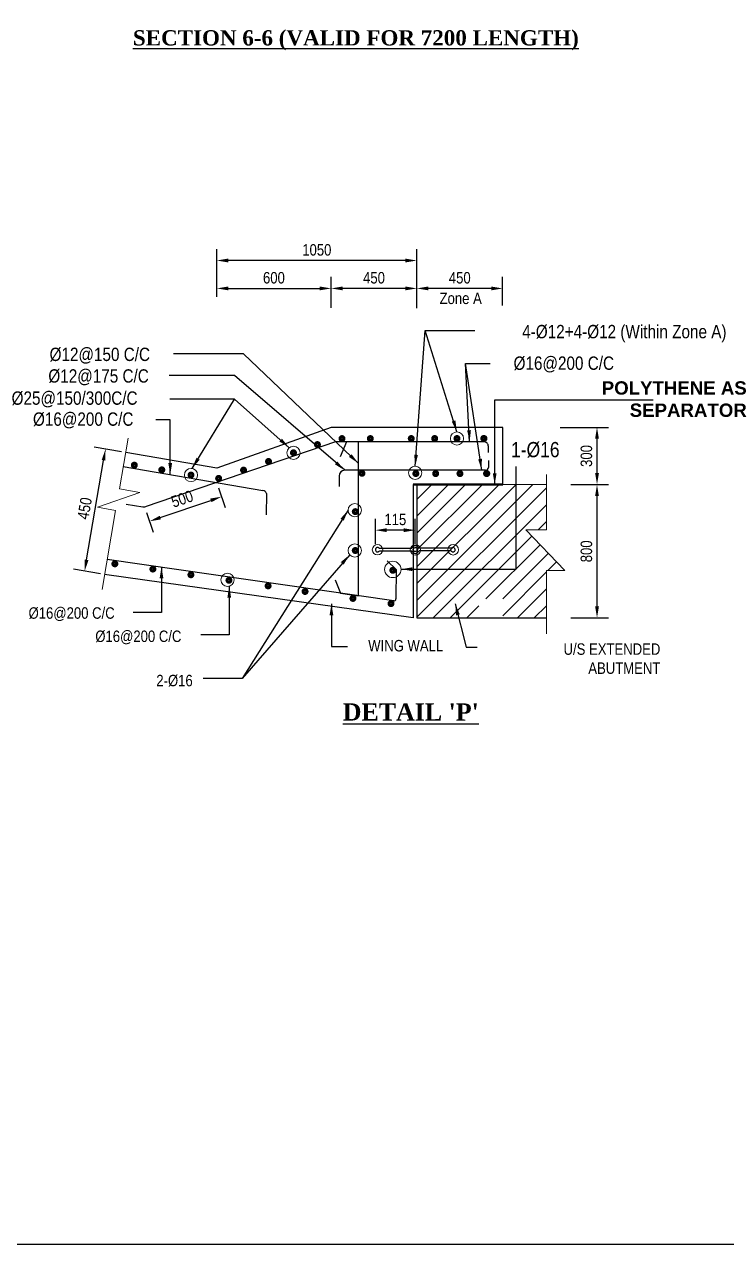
# Model space of a CAD drawing. Extents: x -119161 to 3778985, y -614964 to -30958.
# Drawn here: x 3051811 to 3059178, y -269109 to -256299 of the extents above; entities that cross this region are included whole.
import ezdxf

# ---------------------------------------------------------------- set-up
doc = ezdxf.new("R2010")
doc.units = 0
doc.header["$MEASUREMENT"] = 0
doc.linetypes.add('ACAD_ISO03W100', pattern=[30, 12, -18])
doc.linetypes.add('DASHED2', pattern=[9.525, 6.35, -3.175])
doc.layers.get('0').update_dxf_attribs({"linetype": 'CONTINUOUS'})
doc.layers.get('DEFPOINTS').update_dxf_attribs({"linetype": 'CONTINUOUS'})
for name, color, linetype, lineweight in [('Dim', 7, 'CONTINUOUS', 9), ('Dimension', 8, 'CONTINUOUS', 18), ('ROD', 1, 'CONTINUOUS', 30)]:
    doc.layers.add(name, color=color, linetype=linetype, lineweight=lineweight)
for name, color, linetype in [('DOTTED', 240, 'DASHED2'), ('LINE', 7, 'CONTINUOUS'), ('REINF.', 1, 'CONTINUOUS'), ('TXT', 7, 'CONTINUOUS')]:
    doc.layers.add(name, color=color, linetype=linetype)
doc.styles.add('ARIAL', font='ARIALN.TTF')
doc.styles.add('DIM', font='isocp3.shx')
doc.styles.get("Standard").update_dxf_attribs({"font": 'times.ttf', "height": 250})
doc.dimstyles.new('dim_60', dxfattribs={"dimtxt": 120, "dimasz": 120, "dimexe": 60, "dimexo": 60, "dimgap": 50, "dimtad": 1, "dimdec": 0, "dimzin": 0, "dimdsep": 46, "dimtxsty": 'DIM', "dimcen": 0.09, "dimclrd": 5, "dimclre": 5, "dimclrt": 7, "dimadec": 0, "dimazin": 0, "dimtfac": 1, "dimtdec": 0, "dimtmove": 0, "dimatfit": 3, "dimfxl": 1, "dimtolj": 1, "dimtzin": 0, "dimarcsym": 0})

# ---------------------------------------------------------------- blocks, each defined once
blk = doc.blocks.new('*D79')
at = {"layer": 'DEFPOINTS', "color": 0, "lineweight": -2, "ltscale": 500}
for p in [(3057483, -261131), (3057819, -261131), (3057483, -262530)]:
    blk.add_point(p, dxfattribs=at)
at = {"layer": 'Dim', "color": 5, "lineweight": -2, "ltscale": 500}
for p, q in [((3057543, -261131), (3057939, -261131)), ((3057819, -262410), (3057819, -261251)), ((3057543, -262530), (3057939, -262530))]:
    blk.add_line(p, q, dxfattribs=at)
for points in [[(3057799, -261251), (3057839, -261251), (3057819, -261131)], [(3057799, -262410), (3057839, -262410), (3057819, -262530)]]:
    blk.add_solid(points, dxfattribs=at)
at = {"layer": 'Dim', "color": 7, "ltscale": 500, "insert": (3057708, -261831), "char_height": 120, "attachment_point": 5, "rotation": 90, "style": 'ARIAL'}
blk.add_mtext('\\A1;800', dxfattribs=at)
blk = doc.blocks.new('*D80')
at = {"layer": 'DEFPOINTS', "color": 0, "lineweight": -2, "ltscale": 500}
for p in [(3057373, -260530), (3057819, -260530), (3057483, -261130)]:
    blk.add_point(p, dxfattribs=at)
at = {"layer": 'Dim', "color": 5, "lineweight": -2, "ltscale": 500}
for p, q in [((3057433, -260530), (3057939, -260530)), ((3057819, -261010), (3057819, -260650)), ((3057543, -261130), (3057939, -261130))]:
    blk.add_line(p, q, dxfattribs=at)
for points in [[(3057799, -260650), (3057839, -260650), (3057819, -260530)], [(3057799, -261010), (3057839, -261010), (3057819, -261130)]]:
    blk.add_solid(points, dxfattribs=at)
at = {"layer": 'Dim', "color": 7, "ltscale": 500, "insert": (3057708, -260830), "char_height": 120, "attachment_point": 5, "rotation": 90, "style": 'ARIAL'}
blk.add_mtext('\\A1;300', dxfattribs=at)
blk = doc.blocks.new('*D81')
at = {"layer": 'DEFPOINTS', "color": 0, "lineweight": -2, "ltscale": 500}
for p in [(3055929, -259071), (3055929, -259337), (3056829, -259310)]:
    blk.add_point(p, dxfattribs=at)
at = {"layer": 'Dim', "color": 5, "lineweight": -2, "ltscale": 500}
for p, q in [((3055929, -259277), (3055929, -258951)), ((3056829, -259250), (3056829, -258951)), ((3056709, -259071), (3056049, -259071))]:
    blk.add_line(p, q, dxfattribs=at)
for points in [[(3056049, -259051), (3056049, -259091), (3055929, -259071)], [(3056709, -259051), (3056709, -259091), (3056829, -259071)]]:
    blk.add_solid(points, dxfattribs=at)
at = {"layer": 'Dim', "color": 7, "ltscale": 500, "insert": (3056379, -258960), "char_height": 120, "attachment_point": 5, "style": 'ARIAL'}
blk.add_mtext('\\A1;450', dxfattribs=at)
blk = doc.blocks.new('*D82')
at = {"layer": 'DEFPOINTS', "color": 0, "lineweight": -2, "ltscale": 500}
for p in [(3055029, -259071), (3055029, -259336), (3055929, -259337)]:
    blk.add_point(p, dxfattribs=at)
at = {"layer": 'Dim', "color": 5, "lineweight": -2, "ltscale": 500}
for p, q in [((3055029, -259276), (3055029, -258951)), ((3055929, -259277), (3055929, -258951)), ((3055809, -259071), (3055149, -259071))]:
    blk.add_line(p, q, dxfattribs=at)
for points in [[(3055149, -259051), (3055149, -259091), (3055029, -259071)], [(3055809, -259051), (3055809, -259091), (3055929, -259071)]]:
    blk.add_solid(points, dxfattribs=at)
at = {"layer": 'Dim', "color": 7, "ltscale": 500, "insert": (3055479, -258960), "char_height": 120, "attachment_point": 5, "style": 'ARIAL'}
blk.add_mtext('\\A1;450', dxfattribs=at)
blk = doc.blocks.new('*D83')
at = {"layer": 'DEFPOINTS', "color": 0, "lineweight": -2, "ltscale": 500}
for p in [(3055029, -259071), (3053829, -259219), (3055029, -259336)]:
    blk.add_point(p, dxfattribs=at)
at = {"layer": 'Dim', "color": 5, "lineweight": -2, "ltscale": 500}
for p, q in [((3053829, -259159), (3053829, -258951)), ((3055029, -259276), (3055029, -258951)), ((3053949, -259071), (3054909, -259071))]:
    blk.add_line(p, q, dxfattribs=at)
for points in [[(3053949, -259051), (3053949, -259091), (3053829, -259071)], [(3054909, -259051), (3054909, -259091), (3055029, -259071)]]:
    blk.add_solid(points, dxfattribs=at)
at = {"layer": 'Dim', "color": 7, "ltscale": 500, "insert": (3054429, -258960), "char_height": 120, "attachment_point": 5, "style": 'ARIAL'}
blk.add_mtext('\\A1;600', dxfattribs=at)
blk = doc.blocks.new('*D84')
at = {"layer": 'DEFPOINTS', "color": 0, "lineweight": -2, "ltscale": 500}
for p in [(3053829, -261109), (3053880, -261257), (3053073, -261368)]:
    blk.add_point(p, dxfattribs=at)
at = {"layer": 'Dim', "color": 5, "lineweight": -2, "ltscale": 500}
for p, q in [((3053849, -261165), (3053919, -261370)), ((3053237, -261477), (3053767, -261296)), ((3053092, -261425), (3053162, -261630))]:
    blk.add_line(p, q, dxfattribs=at)
for points in [[(3053760, -261277), (3053773, -261315), (3053880, -261257)], [(3053231, -261458), (3053243, -261496), (3053123, -261516)]]:
    blk.add_solid(points, dxfattribs=at)
at = {"layer": 'Dim', "color": 7, "ltscale": 500, "insert": (3053466, -261281), "char_height": 120, "attachment_point": 5, "rotation": 18.9046, "style": 'ARIAL'}
blk.add_mtext('\\A1;500', dxfattribs=at)
blk = doc.blocks.new('*D85')
at = {"layer": 'DEFPOINTS', "color": 0, "lineweight": -2, "ltscale": 500}
for p in [(3052662, -260757), (3052888, -260796), (3052670, -262078)]:
    blk.add_point(p, dxfattribs=at)
at = {"layer": 'Dim', "color": 5, "lineweight": -2, "ltscale": 500}
for p, q in [((3052829, -260786), (3052544, -260737)), ((3052464, -261921), (3052642, -260876)), ((3052611, -262068), (3052325, -262019))]:
    blk.add_line(p, q, dxfattribs=at)
for points in [[(3052622, -260872), (3052661, -260879), (3052662, -260757)], [(3052444, -261917), (3052483, -261924), (3052443, -262039)]]:
    blk.add_solid(points, dxfattribs=at)
at = {"layer": 'Dim', "color": 7, "ltscale": 500, "insert": (3052443, -261380), "char_height": 120, "attachment_point": 5, "rotation": 80.3268, "style": 'ARIAL'}
blk.add_mtext('\\A1;450', dxfattribs=at)
blk = doc.blocks.new('*D86')
at = {"layer": 'DEFPOINTS', "color": 0, "lineweight": -2, "ltscale": 500}
for p in [(3053829, -258778), (3053829, -259065), (3055929, -259065)]:
    blk.add_point(p, dxfattribs=at)
at = {"layer": 'Dim', "color": 5, "lineweight": -2, "ltscale": 500}
for p, q in [((3053829, -259005), (3053829, -258658)), ((3055929, -259005), (3055929, -258658)), ((3055809, -258778), (3053949, -258778))]:
    blk.add_line(p, q, dxfattribs=at)
for points in [[(3053949, -258758), (3053949, -258798), (3053829, -258778)], [(3055809, -258758), (3055809, -258798), (3055929, -258778)]]:
    blk.add_solid(points, dxfattribs=at)
at = {"layer": 'Dim', "color": 7, "ltscale": 500, "insert": (3054879, -258667), "char_height": 120, "attachment_point": 5, "style": 'ARIAL'}
blk.add_mtext('\\A1;1050', dxfattribs=at)
blk = doc.blocks.new('*D296')
at = {"layer": 'DEFPOINTS', "color": 0, "lineweight": -2, "ltscale": 500}
for p in [(3055493, -261609), (3055493, -261814, 0), (3055912, -261812)]:
    blk.add_point(p, dxfattribs=at)
at = {"layer": 'Dim', "color": 5, "lineweight": -2, "ltscale": 500}
for p, q in [((3055493, -261754), (3055493, -261489)), ((3055912, -261752), (3055912, -261489)), ((3055792, -261609), (3055613, -261609))]:
    blk.add_line(p, q, dxfattribs=at)
for points in [[(3055613, -261589), (3055613, -261629), (3055493, -261609)], [(3055792, -261589), (3055792, -261629), (3055912, -261609)]]:
    blk.add_solid(points, dxfattribs=at)
at = {"layer": 'Dim', "color": 7, "ltscale": 500, "insert": (3055703, -261497), "char_height": 120, "attachment_point": 5, "style": 'ARIAL'}
blk.add_mtext('\\A1;115', dxfattribs=at)

msp = doc.modelspace()

# ---------------------------------------------------------------- hatches: boundary and pattern name
at = {"layer": 'Dim', "ltscale": 50}
h = msp.add_hatch(dxfattribs=at)
h.set_pattern_fill('ANSI31', color=8, scale=1000)
h.set_pattern_definition([(45, (-2642907.37, 1200570.2), (-88.3883476, 88.3883476), [])])
h.paths.add_polyline_path([(3057288.9, -262530.5), (3057289.5, -262033.1), (3057482.2, -262033.1), (3057072, -261603.9), (3057288.8, -261603.9), (3057288.8, -261130.5), (3055929.7, -261130.5), (3055929.7, -262530.5), (3056579.7, -262530.5), (3056579.7, -262330.5), (3056829.7, -262330.5), (3056829.7, -262530.5)])

# ---------------------------------------------------------------- linework, layer by layer
at = {"color": 1, "lineweight": 15}
for centre, radius in [((3055515.8, -261814.3), 54.3), ((3055913.8, -261816), 54.3), ((3056309.3, -261814.3), 55.7)]:
    msp.add_circle(centre, radius, dxfattribs=at)
at = {"layer": 'Dim', "ltscale": 50}
for points in [[(3052899.7, -260644.6), (3052808, -261175), (3053021.6, -261212), (3052578.3, -261367.9), (3052768.3, -261400.8), (3052625.1, -262232.5)], [(3057288.8, -261023.2), (3057288.8, -261603.9), (3057072, -261603.9), (3057482.2, -262033.1), (3057289.5, -262033.1), (3057288.6, -262697)]]:
    msp.add_lwpolyline(points, dxfattribs=at)
at = {"layer": 'Dim', "color": 13, "ltscale": 50}
msp.add_lwpolyline([(3055889.7, -261130.5), (3056829.4, -261130.5)], dxfattribs=at)
at = {"layer": 'Dim', "ltscale": 50}
for centre, radius in [((3056349.6, -260646.7), 69.5), ((3054634, -260796.3), 69.5), ((3053558.9, -261030), 69.5), ((3055911.5, -261006.5), 69.5), ((3055277.2, -261398.3), 69.5), ((3055277.2, -261821.8), 69.5), ((3055676.4, -262021.5), 85.9), ((3053941.4, -262130.6), 69.5)]:
    msp.add_circle(centre, radius, dxfattribs=at)
at = {"layer": 'Dimension', "color": 0, "lineweight": 30, "ltscale": 2}
for p, q in [((3053829.5, -260956.4), (3052874, -260793.5)), ((3055929.7, -261130.5), (3055929.7, -262530.5)), ((3055929.7, -261314.4), (3055929.7, -262530.5)), ((3055889.7, -262530.6), (3052652.2, -262075.1)), ((3055929.7, -262530.5), (3056829.7, -262530.5)), ((3056829.7, -262530.5), (3057288.9, -262530.5))]:
    msp.add_line(p, q, dxfattribs=at)
for points in [[(3056829.4, -261127.8), (3056829.4, -260529.8), (3055029.5, -260529.8), (3053829.5, -260956.4)], [(3055889.7, -261130.5), (3055889.7, -261130.5), (3055889.7, -262530.6)]]:
    msp.add_lwpolyline(points, dxfattribs=at)
at = {"layer": 'DOTTED', "color": 7}
for p, q in [((3055532.6, -261798.4, 0), (3055558.6, -261798.4, 0)), ((3055535.4, -261826.3, 0), (3055876.1, -261826.3)), ((3055558.4, -261798.4, 0), (3055876.1, -261798.4)), ((3056265.9, -261798.4, 0), (3055948.5, -261798.4)), ((3056288.8, -261826.3, 0), (3055948.5, -261826.3)), ((3056291.6, -261798.4, 0), (3056265.6, -261798.4, 0))]:
    msp.add_line(p, q, dxfattribs=at)
at = {"layer": 'DOTTED', "color": 0, "linetype": 'ACAD_ISO03W100', "lineweight": 20, "ltscale": 100}
msp.add_lwpolyline([(3057288.8, -261130.5), (3055889.7, -261130.5)], dxfattribs=at)
at = {"layer": 'DOTTED', "color": 7}
msp.add_circle((3055912.3, -261812.3), 21.6, dxfattribs=at)
for centre, radius, start, end in [((3055516.1, -261814.1, 0), 22.8, 43.48746, 327.84316), ((3055912.3, -261810.4), 38.1, 18.39905, 161.60095), ((3055912.3, -261814.2), 38.1, 198.39905, 341.60095), ((3056308.2, -261814.1, 0), 22.8, 212.15684, 136.51254)]:
    msp.add_arc(centre, radius, start, end, dxfattribs=at)
at = {"layer": 'LINE', "lineweight": 50}
msp.add_line((3055889.7, -261130.5), (3056829.4, -261130.5), dxfattribs=at)
at = {"layer": 'LINE'}
msp.add_lwpolyline([(3073668.6, -269108.9), (3044816.3, -269108.9), (3044816.3, -248706.2), (3073668.6, -248706.2)], close=True, dxfattribs=at)
at = {"layer": 'REINF.'}
for p, q in [((3056679.4, -260876), (3056679.4, -260950.5)), ((3052848.8, -260941.4), (3054312.9, -261191)), ((3055111.9, -261040.5), (3055111.9, -261149.5)), ((3056649.4, -260980.5), (3055171.9, -260980.5)), ((3054351.3, -261222.7), (3054347.5, -261448)), ((3055686, -262350.4), (3052680.3, -261916.3)), ((3055710.9, -262020.4), (3055708.8, -262330.8))]:
    msp.add_line(p, q, dxfattribs=at)
msp.add_lwpolyline([(3056679.4, -260795.2), (3056679.4, -260729.8, 0.4142136), (3056629.4, -260679.8), (3055076.4, -260679.8), (3053090.1, -261360.1, -0.1945188), (3053053.6, -261368.3), (3052877.5, -261339.5)], format="xyb", dxfattribs=at)
for points in [[(3055126.6, -262269.6), (3055317.2, -262297.2), (3055317.2, -260679.8), (3055191.2, -260679.8), (3055123, -260840.2)], [(3055616.9, -261932.4), (3055710.9, -262020.4)], [(3055070.6, -262130), (3055126.6, -262269.6)]]:
    msp.add_lwpolyline(points, dxfattribs=at)
for centre, radius, start, end in [((3055171.9, -261040.5), 60, 90, 180), ((3056649.4, -260950.5), 30, 270, 0), ((3054304.5, -261240.2), 50, 20.59807, 80.3268), ((3055688.8, -262330.6), 20, 261.78164, 359.61223)]:
    msp.add_arc(centre, radius, start, end, dxfattribs=at)
at = {"layer": 'ROD', "const_width": 39.3}
for points in [[(3054901.2, -260704.9, -1), (3054869.3, -260715.9, -1)], [(3055159.2, -260641.9, -1), (3055127.3, -260653, -1)], [(3055456.7, -260641.7, -1), (3055424.7, -260652.7, -1)], [(3055886, -260641.4, -1), (3055854, -260652.5, -1)], [(3056131.7, -260641.2, -1), (3056099.7, -260652.2, -1)], [(3056365.5, -260641.2, -1), (3056333.6, -260652.2, -1)], [(3056646.4, -260640.7, -1), (3056614.5, -260651.7, -1)], [(3056649, -260640.9, -1), (3056617.1, -260652, -1)], [(3054650, -260790.8, -1), (3054618.1, -260801.8, -1)], [(3052980.2, -260920.7, -1), (3052948.3, -260931.8, -1)], [(3054388.2, -260881.9, -1), (3054356.3, -260893, -1)], [(3053269.4, -260975.8, -1), (3053235.7, -260975.3, -1)], [(3053575.8, -261030.2, -1), (3053542, -261029.8, -1)], [(3053864.7, -261059.5, -1), (3053832.8, -261070.5, -1)], [(3054126.5, -260973.1, -1), (3054094.5, -260984.1, -1)], [(3055368.2, -261006.6, -1), (3055336.3, -261017.6, -1)], [(3055934, -261009.5, -1), (3055902, -261020.5, -1)], [(3056142.1, -261009.3, -1), (3056110.1, -261020.3, -1)], [(3056396.9, -261009.3, -1), (3056365, -261020.3, -1)], [(3056643.8, -261009.3, 1), (3056675.7, -261020.3, 1)], [(3056678.3, -261009, -1), (3056646.3, -261020, -1)], [(3055298.6, -261408.8, -1), (3055266.7, -261419.8, -1)], [(3055298.6, -261817, -1), (3055266.7, -261828, -1)], [(3052775.7, -261956.8, -1), (3052743.8, -261967.8, -1)], [(3053174.9, -262011.6, -1), (3053142.9, -262022.7, -1)], [(3053574, -262071.5, -1), (3053542.1, -262082.6, -1)], [(3055693.3, -262030.4, -1), (3055659.5, -262030, -1)], [(3053973.1, -262129.3, -1), (3053941.2, -262140.4, -1)], [(3054383.6, -262188.3, -1), (3054351.7, -262199.4, -1)], [(3054771.4, -262247, -1), (3054739.5, -262258, -1)], [(3055274.2, -262320.1, -1), (3055242.2, -262331.1, -1)], [(3055673.3, -262374.2, -1), (3055641.4, -262385.2, -1)]]:
    msp.add_lwpolyline(points, format="xyb", close=True, dxfattribs=at)

# ---------------------------------------------------------------- texts
at = {"layer": 'TXT', "color": 0}
for s, insert, char_height, width, attachment_point in [('{\\fTimes New Roman|b1|i0|c0|p18;\\H1.333x;\\L\\C6;SECTION 6-6 (VALID FOR 7200 LENGTH)\\P\\fArial|b1|i0|c0|p34;\\H0.875x;\\l\\C7;\\P\\fArial|b0|i0|c0|p34;\\H1.143x;\\L\\C6; }', (3052949.3, -256716.3), 120, 4902.767, 4), ("{\\fTimes New Roman|b1|i0|c0|p18;\\H2.8125x;\\L\\C6;DETAIL 'P'}", (3055865.2, -263517.5), 64, 1815.58, 5)]:
    msp.add_mtext(s, dxfattribs=dict(at, insert=insert, char_height=char_height, width=width, attachment_point=attachment_point))
at = {"layer": 'TXT', "color": 0, "style": 'ARIAL'}
for s, insert, char_height, width, attachment_point in [('Zone A', (3056610.2, -259175.8), 120, 1538.547, 6), ('%%C12@150 C/C', (3052074.9, -259777.1), 140, 1515.01, 4), ('%%C12@175 C/C', (3052062.1, -260003.9), 140, 1515.01, 4), ('{\\fArial|b1|i0|c0|p34;\\C6;POLYTHENE AS\\P SEPARATOR }', (3059389.9, -260233.7), 140, 3577.842, 6), ('WING WALL', (3056204.9, -262822.4), 120, 1538.547, 6), ('U/S EXTENDED \\PABUTMENT', (3058483.6, -262958.2), 120, 2481.421, 6)]:
    msp.add_mtext(s, dxfattribs=dict(at, insert=insert, char_height=char_height, width=width, attachment_point=attachment_point))
for s, insert, char_height, attachment_point in [('4-%%C12+4-%%C12 (Within Zone A)', (3059177.7, -259545.3), 140, 6), ('%%C16@200 C/C', (3057997.5, -259869.7), 140, 6), ('%%C25@150/300C/C', (3051676.5, -260236.3), 140, 4), ('%%C16@200 C/C', (3051900.6, -260456.9), 140, 4), ('1-%%C16 ', (3056916.8, -260766.3), 160, 4), ('%%C16@200 C/C', (3051854.4, -262490.6), 120, 4), ('%%C16@200 C/C', (3052554.7, -262734.9), 120, 4), ('2-%%C16', (3053194.9, -263189.8), 120, 4)]:
    msp.add_mtext(s, dxfattribs=dict(at, insert=insert, char_height=char_height, attachment_point=attachment_point))

# ---------------------------------------------------------------- dimensions: what is measured, and where the dimension line sits
at = {"layer": 'Dim', "ltscale": 500}
for base, p1, p2, text, picture, middle in [((3053829.5, -258777.9), (3055929.4, -259064.7), (3053829.5, -259064.7), '1050', '*D86', (3054879.5, -258666.6)), ((3055029.5, -259071), (3055929.4, -259337), (3055029.5, -259335.9), '450', '*D82', (3055479.5, -258959.7)), ((3055929.4, -259071), (3056829.4, -259309.7), (3055929.4, -259337), '450', '*D81', (3056379.4, -258959.7)), ((3055493.2, -261608.6), (3055912.3, -261812.3), (3055493.2, -261814.2, 0), '115', '*D296', (3055702.8, -261497.3))]:
    dim = msp.add_linear_dim(base=base, p1=p1, p2=p2, text=text, dimstyle='dim_60', override={"dimexe": 120, "dimtxsty": 'ARIAL', "dimfxl": 120}, dxfattribs=at)
    dim.commit()
    dim.dimension.update_dxf_attribs({"geometry": picture, "text_midpoint": middle})
for base, p1, p2, angle, text, picture, middle in [((3055029.5, -259071), (3053829.5, -259218.8), (3055029.5, -259335.9), 180, '600', '*D83', (3054429.5, -258959.7)), ((3057819, -260529.8), (3057482.9, -261130.5), (3057372.7, -260529.8), 90, '300', '*D80', (3057707.7, -260830.2)), ((3053880.3, -261257), (3053072.6, -261367.7), (3053829.5, -261108.6), 18.90462, '500', '*D84', (3053465.8, -261281.3))]:
    dim = msp.add_linear_dim(base=base, p1=p1, p2=p2, angle=angle, text=text, dimstyle='dim_60', override={"dimexe": 120, "dimtxsty": 'ARIAL', "dimfxl": 120}, dxfattribs=at)
    dim.commit()
    dim.dimension.update_dxf_attribs({"geometry": picture, "text_midpoint": middle})
dim = msp.add_aligned_dim(p1=(3052670, -262077.6), p2=(3052888.5, -260796), distance=229.8, text='450', dimstyle='dim_60', override={"dimexe": 120, "dimtxsty": 'ARIAL', "dimfxl": 120}, dxfattribs=at)
dim.commit()
dim.dimension.update_dxf_attribs({"geometry": '*D85', "text_midpoint": (3052443, -261379.5)})
dim = msp.add_linear_dim(base=(3057819, -261130.5), p1=(3057483, -262530.5), p2=(3057482.9, -261130.5), angle=90, text='800', dimstyle='dim_60', override={"dimexe": 120, "dimtxsty": 'ARIAL', "dimfxl": 120}, dxfattribs=at)
dim.commit()
dim.dimension.update_dxf_attribs({"geometry": '*D79', "text_midpoint": (3057819, -261830.5), "dimtype": 160})

# ---------------------------------------------------------------- leaders
at = {"layer": 'LINE'}
for points in [[(3055911.5, -260937), (3056016.7, -259513.2), (3056538.2, -259513.2)], [(3056349.6, -260577.2), (3056016.7, -259513.2), (3056538.2, -259513.2)], [(3055317.2, -260908.8), (3054109.9, -259758.9), (3053373.6, -259758.9)], [(3056482.5, -260679.8), (3056438.9, -259857.9), (3056699.6, -259857.9)], [(3056609.3, -260980.5), (3056438.9, -259857.9), (3056699.6, -259857.9)], [(3055171.9, -260980.5), (3054016.8, -259985), (3053328.1, -259985)], [(3054589.5, -260743), (3054016.8, -260233), (3053335.6, -260233)], [(3053570.4, -260961.5), (3054016.8, -260233)], [(3056745.2, -261130.5), (3056745.2, -260240.4), (3058408.6, -260240.4)], [(3053340.9, -261025.3), (3053340.9, -260448.9), (3053188.5, -260448.9)], [(3055762.4, -262018.7), (3056969.7, -262018.7), (3056969.7, -260940)], [(3055207.7, -261398.3), (3054095, -263167.4), (3053685.7, -263167.4)], [(3055224.1, -261866.7), (3054095, -263167.4)], [(3053249.3, -261993.1), (3053249.3, -262474.6), (3052951.7, -262474.6)], [(3053960.2, -262197.4), (3053960.2, -262709.3), (3053662.6, -262709.3)], [(3055032.5, -262381.8), (3055032.5, -262829), (3055200.3, -262829)], [(3056330.8, -262381.8), (3056446.6, -262838.8), (3056562.4, -262838.8)]]:
    msp.add_leader(points, dimstyle='dim_60', dxfattribs=at)

doc.saveas('drawing.dxf')
